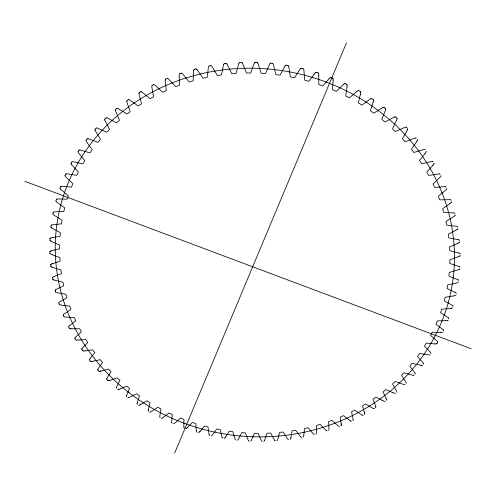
<?xml version="1.0" encoding="UTF-8"?>
<svg xmlns="http://www.w3.org/2000/svg" width="496" height="496" viewBox="0 0 496 496"><rect width="100%" height="100%" fill="white"/><g stroke="black" fill="none" stroke-linecap="round" stroke-linejoin="round"><path stroke-width="0.74" d="M333.12 80.953L332.463 89.726L336.344 91.413L342.897 84.921M339.456 426.417A1.209 1.035 0.8 0 1 338.632 426.145A5.475 4.681 0.6 0 1 338.098 425.816L331.979 420.391L328.575 421.631L328.966 429.127A5.444 4.65 1.9 0 1 328.929 429.623A1.209 1.029 1.6 0 1 328.538 430.373M333.12 80.879L333.138 79.757A6.33 6.212 -26.8 0 0 333.101 79.007M179.168 76.049L179.186 75.305A6.33 6.082 43.8 0 1 179.236 74.636A1.407 1.352 44.3 0 1 179.695 73.662M179.168 76.192L179.515 85.231L175.646 86.676L168.77 79.224A6.318 6.014 42.7 0 0 168.194 78.728A1.401 1.339 43.5 0 0 167.22 78.356M49.916 240.132L49.984 238.681M326.256 430.553A5.45 4.656 1.5 0 1 325.785 430.162L320.112 424.421L316.628 425.444L316.448 432.909A5.425 4.625 2.8 0 1 316.374 433.399A1.203 1.029 2.6 0 1 315.927 434.118M347.002 87.197L345.681 95.883L349.413 97.824L356.426 91.816M347.008 87.122L347.107 86.006A6.336 6.181 -27.3 0 0 347.132 85.262M50.933 226.994L51.107 225.544M303.856 434.986L304.445 428.519L307.991 427.707L313.205 433.752A5.437 4.638 2.4 0 0 313.646 434.161A1.203 1.023 2.6 0 0 314.458 434.502M303.837 435.097L303.707 435.916A5.413 4.613 3.7 0 1 303.595 436.406A1.203 1.023 3.5 0 1 303.093 437.088M360.35 94.296L360.536 93.192A6.336 6.144 -27.2 0 0 360.611 92.454M360.338 94.37L358.366 102.908L361.925 105.102L370.115 99.107A6.33 6.082 -26.4 0 1 370.71 98.76M148.416 409.343L150.052 402.764L146.965 400.842L140.889 404.426M148.397 409.448L148.31 409.944A5.419 4.619 14.1 0 0 148.242 410.545M52.954 213.9L53.239 212.462M291.003 437.236L292.082 430.844L295.678 430.249L300.409 436.561A5.419 4.619 3.3 0 0 300.818 436.995M373.048 102.412L370.438 110.763L373.81 113.187L381.542 108.271M290.978 437.342L290.78 438.148A5.4 4.594 4.6 0 1 290.631 438.625M373.066 102.337L373.333 101.252A6.33 6.107 -26.7 0 0 373.469 100.527M137.417 402.306L139.543 395.895L136.586 393.793L129.307 397.383A5.462 4.669 16.3 0 1 128.786 397.575M137.398 402.361L137.231 403.006A5.431 4.638 15 0 0 137.132 403.558M55.986 200.923L56.383 199.504M238.737 63.798L236.065 73.433L231.837 73.755L227.354 64.672A6.336 6.175 44.7 0 0 226.945 64.027M60.028 188.133L60.537 186.732M174.685 453.034L346.413 42.966M65.075 175.584L65.695 174.22M262.21 441.31A1.19 1.011 6.2 0 1 261.578 440.783A5.388 4.582 6 0 1 261.231 440.305L258.019 433.355L254.367 433.299L251.447 440.138A5.375 4.569 7.3 0 1 251.199 440.578A1.197 1.017 7.1 0 1 250.511 441.111M406.788 131.142L407.284 130.15A6.305 5.971 -24.6 0 0 407.576 129.475M406.751 131.211L402.368 138.737L405.071 141.751L414.538 138.266A6.281 5.896 -23.3 0 1 415.195 138.099M71.126 163.364L71.858 162.037M437.639 342.296L436.926 343.542M238.805 438.421L241.75 432.605L245.396 432.884L248.081 439.983A5.382 4.576 6.9 0 0 248.347 440.491M238.663 438.662L238.316 439.239A5.375 4.569 8.2 0 1 238.03 439.654A1.19 1.011 8 0 1 237.305 440.15M416.274 142.216L411.395 149.333L413.844 152.501L422.617 149.891M416.349 142.092L416.919 141.143A6.287 5.921 -23.7 0 0 417.266 140.492M284.444 67.01L280.066 75.144L275.838 74.58L273.482 64.778A6.312 6.262 36.2 0 0 273.228 64.071A1.401 1.389 36 0 0 272.54 63.283M284.481 66.941L284.878 66.297A6.305 6.268 -8.7 0 1 285.262 65.739M78.163 151.528L78.994 150.251M225.779 436.821L229.195 431.16L232.822 431.656L234.961 438.879A5.375 4.569 7.8 0 0 235.191 439.4A1.19 1.011 8 0 0 235.786 439.989M225.748 436.864L225.258 437.559A5.375 4.569 9.1 0 1 224.942 437.956M424.998 153.593L425.636 152.694A6.268 5.871 -22.8 0 0 426.021 152.067A1.389 1.302 -23 0 0 426.207 151.094M425.128 153.413L419.535 160.45L421.724 163.754L431.495 161.603A6.231 5.791 -21.5 0 1 432.159 161.529M90.309 358.124L94.841 352.712L92.721 349.81L85.262 350.87M299.46 70.066L294.568 77.742L290.389 76.886L288.784 66.96A6.299 6.274 9.9 0 0 288.579 66.235M299.553 69.942L300.037 69.266A6.312 6.25 -22.7 0 1 300.464 68.739M90.241 358.217L89.869 358.732A5.543 4.768 19.5 0 0 89.559 359.222A1.228 1.054 19.8 0 0 89.454 360.009M86.155 140.157L87.091 138.936M432.642 165.645L426.758 172.019L428.674 175.441L438.507 173.96A6.206 5.735 -20.5 0 1 439.171 173.929M432.686 165.583L433.386 164.734A6.243 5.822 -21.9 0 0 433.82 164.139M82.826 347.597L87.761 342.513L85.845 339.475L78.312 340.07M314.352 73.978L308.834 81.338L304.736 80.197L303.887 70.196A6.305 6.262 -18.1 0 0 303.738 69.465A1.401 1.389 -23.9 0 0 303.174 68.591M314.396 73.916L314.935 73.278A6.324 6.225 -26.2 0 1 315.4 72.782M82.671 347.777L82.33 348.18A5.568 4.799 20.4 0 0 81.945 348.688M95.077 129.32L96.119 128.154M198.357 432.599A1.197 1.017 10.7 0 0 199.15 432.227A5.382 4.576 10.9 0 0 199.566 431.892L199.801 431.644M199.683 431.774L200.155 431.272M200.192 431.229L204.457 426.052L207.998 426.975L209.039 434.36A5.375 4.569 9.6 0 0 209.188 434.899M328.947 78.852L329.48 78.306A6.33 6.194 -27.2 0 1 329.983 77.847M328.842 78.957L322.791 85.907L318.785 84.487L318.779 75.671M104.898 119.077L106.032 117.986M186.62 428.265A5.388 4.588 11.8 0 0 187.023 427.93L187.277 427.701M187.153 427.819L187.705 427.304M187.786 427.23L192.367 422.406L195.839 423.534L196.242 430.292M342.953 84.872L343.579 84.314A6.336 6.163 -27.3 0 1 344.112 83.892M69.917 325.351L75.783 320.831L74.301 317.57L65.447 317.093A5.679 4.941 23.7 0 1 64.784 316.994A1.259 1.091 23.5 0 1 63.885 316.547M69.831 325.426L69.378 325.822A5.63 4.879 22.3 0 0 68.956 326.244A1.246 1.079 22.6 0 0 68.671 327M115.568 109.504L116.796 108.488M449.674 203.769L442.637 208.748L443.697 212.406L453.412 212.883A6.113 5.568 -17.7 0 1 454.051 212.976M449.729 203.726L450.591 203.044A6.163 5.654 -19.1 0 0 451.131 202.56M356.488 91.772L357.151 91.264A6.336 6.126 -27 0 1 357.715 90.88A1.407 1.364 -27.9 0 1 358.8 90.601M127.044 100.663L128.359 99.733M375.534 407.836L375.608 407.786A1.228 1.054 -2 0 0 375.788 406.999M139.264 92.609L140.659 91.766M455.923 230.206L456.859 229.654A6.101 5.543 -17.2 0 0 457.461 229.251M455.799 230.28L448.266 234.199L448.75 237.906L458.124 239.624A6.045 5.456 -15.8 0 1 458.732 239.797M381.672 108.196L382.404 107.787A6.324 6.039 -25.7 0 1 383.017 107.489M152.173 85.399L153.636 84.661M457.393 243.579L449.581 247.008L449.779 250.716L458.918 253.01A6.008 5.4 -14.8 0 1 459.501 253.227M140.833 404.451L140.083 404.835A5.444 4.644 15.4 0 1 139.525 405.083M457.455 243.548L458.422 243.059A6.064 5.487 -16.3 0 0 459.048 242.699M54.182 276.458L61.479 273.575L60.977 270.016L52.117 267.232M54.064 276.508L53.487 276.78A5.766 5.053 26 0 0 52.929 277.084M457.758 256.94L449.909 259.78L449.822 263.463L458.682 266.321A5.971 5.344 -13.9 0 1 459.246 266.569M457.957 256.86L458.955 256.432A6.026 5.425 -15.3 0 0 459.6 256.116M165.695 79.093L167.226 78.455M51.77 263.922L52.371 263.692M52.433 263.667L60.084 261.231L59.849 257.635L52.198 254.758M120.026 388.938L126.685 386.124L129.499 388.405L126.654 395.312A5.45 4.656 15.9 0 0 126.499 395.901M119.964 388.957L119.152 389.242A5.481 4.693 17.2 0 1 118.556 389.422M179.757 73.73L181.344 73.197M51.758 250.709L59.607 248.787L59.644 245.173L51.069 241.236A5.896 5.233 29.3 0 1 50.518 240.92M51.634 250.747L51.007 250.939A5.84 5.152 27.9 0 0 50.394 251.168M109.666 380.463L117.304 377.865L119.964 380.314L116.56 387.085A5.468 4.681 16.8 0 0 116.374 387.618M109.845 380.413L109.424 380.531A5.506 4.724 18.2 0 1 108.872 380.661M455.793 283.16L447.665 284.958L447.026 288.542L455.21 292.442M455.929 283.117L456.959 282.832A5.958 5.313 -13.4 0 0 457.634 282.602A1.321 1.172 -13.3 0 0 458.391 282.013M194.283 69.353L195.914 68.932M422.759 149.854L423.491 149.68A6.256 5.847 -22.4 0 1 424.154 149.556A1.395 1.302 -23 0 1 425.227 149.73M51.993 237.708L60.072 236.294L60.382 232.68L52.012 228.179A5.933 5.289 30.3 0 1 51.479 227.825M51.863 237.739L51.218 237.888A5.878 5.202 28.9 0 0 50.58 238.08M100.601 371.163L101.283 371.02M100.787 371.126L100.353 371.219A5.53 4.749 19.1 0 1 99.789 371.312M101.407 370.989L108.488 369.036L110.98 371.647L107.043 378.2A5.493 4.706 17.7 0 0 106.814 378.721M453.375 295.957L445.135 297.247L444.23 300.756L452.023 305.133A5.859 5.183 -11 0 1 452.501 305.474M453.443 295.945L454.479 295.728A5.915 5.264 -12.5 0 0 455.167 295.542A1.308 1.159 -12.3 0 0 455.96 295.002M209.188 65.999L210.856 65.689M451.05 308.332L441.694 309.256L440.535 312.672L447.907 317.496A5.822 5.127 -10.1 0 1 448.353 317.868M93 361.187L100.279 359.674L102.591 362.433L98.127 368.739A5.518 4.737 18.6 0 0 97.861 369.241M92.87 361.206L91.921 361.348A5.555 4.786 20 0 1 91.345 361.404M224.384 63.686L226.077 63.494M85.2 350.877L84.165 350.963A5.586 4.817 20.9 0 1 83.582 350.982M445.594 320.695L446.704 320.602A5.84 5.158 -10.6 0 0 447.398 320.509M445.52 320.701L437.379 320.931L435.972 324.241L442.897 329.48A5.785 5.078 -9.1 0 1 443.312 329.871M239.773 62.446L241.484 62.372M440.367 332.506L441.477 332.481A5.803 5.103 -9.6 0 0 442.165 332.432A1.283 1.128 -9.5 0 0 443.046 332.066M78.114 340.076L77.134 340.095A5.617 4.855 21.8 0 1 76.539 340.082M440.231 332.506L432.227 332.227L430.584 335.42L437.038 341.037A5.754 5.034 -8.2 0 1 437.416 341.453A1.277 1.122 -8.6 0 1 437.726 342.296M255.273 62.279L256.984 62.329M71.92 328.829L79.689 328.718L81.394 331.874L75.491 337.193A5.599 4.836 21.4 0 0 75.063 337.683M434.304 343.877L426.269 343.096L424.402 346.158L430.361 352.117A5.716 4.985 -7.3 0 1 430.708 352.551A1.271 1.11 -7.6 0 1 430.943 353.406M71.852 328.829L70.86 328.786A5.648 4.898 22.8 0 1 70.258 328.736M434.372 343.877L435.401 343.92A5.772 5.053 -8.7 0 0 436.089 343.914M270.779 63.197L272.49 63.364M420.881 365.298L412.108 363.382L409.82 366.141L414.737 372.688A5.648 4.898 -5.4 0 1 415.009 373.153M286.204 65.199L287.897 65.484M61.938 305.226L69.7 306.075L70.947 309.436L64.108 314.024A5.661 4.917 23.2 0 0 63.649 314.421M61.74 305.189L60.735 305.028A5.716 4.985 24.6 0 1 60.14 304.897A1.265 1.104 24.5 0 1 59.266 304.389M301.444 68.262L303.112 68.665M54.076 280.048L63.017 282.249L63.767 285.758L56.135 289.453A5.729 5.003 25.1 0 0 55.608 289.788M316.417 72.379L318.048 72.893M392.826 392.658L385.876 389.633L383.067 391.871L385.987 398.158M392.888 392.677L393.867 393.043A5.599 4.842 -4 0 0 394.494 393.235A1.24 1.066 -3.8 0 0 395.417 393.21M24.8 181.3L471.2 348.75M331.018 77.512L332.605 78.139M52.074 254.702L51.107 254.281A5.859 5.177 28.4 0 1 50.542 253.995A1.302 1.147 28.3 0 1 49.817 253.276M382.769 400.613L383.656 401.004A5.574 4.805 -3.1 0 0 384.257 401.233A1.234 1.06 -2.9 0 0 385.181 401.27M382.652 400.563L375.987 397.147L373.029 399.199L375.72 406.484A5.53 4.755 -1.7 0 1 375.838 406.987M345.173 83.632L346.704 84.363M358.788 90.694L360.257 91.531M371.789 98.648L373.184 99.584M384.096 107.452L385.411 108.469M395.653 117.031L396.881 118.135M107.942 380.5L106.913 379.49M406.385 127.329L406.949 127.918M98.865 371.095L97.898 370.022M90.427 361.131L89.54 360.003M82.677 350.653L81.865 349.469M75.652 339.692L74.927 338.458M69.397 328.296L68.758 327.013M63.947 316.498L63.395 315.171M386.012 398.214L386.322 399.026A5.555 4.786 -2.6 0 1 386.477 399.528M59.328 304.346L58.875 302.988M55.589 291.896L55.23 290.501M364.442 412.405L364.628 413.242A5.506 4.724 -0.8 0 1 364.709 413.751M364.43 412.35L362.514 405.852L365.602 403.998L372.918 408.289A5.543 4.768 -2.2 0 0 373.507 408.549M52.75 279.192L52.495 277.772M196.255 430.398L196.329 430.95A5.382 4.576 10.5 0 0 196.435 431.501A1.19 1.011 10.7 0 0 196.893 432.177M50.846 266.29L50.691 264.858M341.18 424.241L341.205 424.576A5.462 4.669 1 0 1 341.205 425.084M341.192 424.409L341.149 423.739M318.773 75.597L318.699 74.474A6.318 6.237 -24.9 0 0 318.612 73.73M341.143 423.683L340.25 417.142L343.554 415.636L350.089 420.707A5.493 4.706 -0.3 0 0 350.622 421.036M49.891 253.251L49.848 251.807M83.57 350.939A1.24 1.066 20.7 0 1 82.634 350.715M91.326 361.361A1.234 1.06 19.8 0 1 90.39 361.193M97.817 370.035A1.221 1.048 18.9 0 1 97.904 369.266M99.77 371.268A1.228 1.054 18.9 0 1 98.828 371.157M106.832 379.508A1.215 1.042 18 0 1 106.857 378.733M108.853 380.618A1.221 1.048 18 0 1 107.917 380.568M116.448 388.399A1.215 1.035 17.1 0 1 116.417 387.63M118.532 389.385A1.215 1.042 17 0 1 117.602 389.391M126.629 396.682A1.209 1.029 16.2 0 1 126.536 395.913M128.762 397.538A1.209 1.035 16.1 0 1 127.838 397.6M137.324 404.327A1.203 1.029 15.3 0 1 137.175 403.564M139.5 405.046A1.209 1.029 15.2 0 1 138.589 405.164M148.484 411.308A1.203 1.023 14.3 0 1 148.285 410.558M150.697 411.897A1.203 1.023 14.3 0 1 149.804 412.064M150.728 411.928A5.425 4.625 14.5 0 0 151.206 411.68L157.778 407.247L160.983 408.977L159.786 416.305A5.406 4.6 13.2 0 0 159.774 416.857A1.197 1.017 13.4 0 0 160.072 417.601M162.31 418.054A1.203 1.023 13.4 0 1 161.436 418.277M162.341 418.091A5.413 4.613 13.6 0 0 162.793 417.806L168.981 412.988L172.292 414.526L171.653 421.91A5.394 4.588 12.3 0 0 171.678 422.462M172.031 423.187A1.197 1.017 12.5 0 1 171.721 422.468M173.439 423.782A1.197 1.017 12.5 0 0 174.282 423.51A5.4 4.594 12.7 0 0 174.747 423.231L180.525 418.047L183.923 419.38L183.849 426.796A5.388 4.582 11.4 0 0 183.917 427.347M184.32 428.048A1.19 1.017 11.6 0 1 183.96 427.347M186.583 428.234A1.197 1.017 11.6 0 1 185.764 428.563M209.69 435.544A1.19 1.011 9.8 0 1 209.225 434.893M211.184 435.885A1.19 1.011 9.8 0 0 211.941 435.463A5.375 4.569 10 0 0 212.325 435.11L216.746 428.978L220.336 429.685L221.935 437.001A5.375 4.569 8.7 0 0 222.121 437.534M222.673 438.154A1.19 1.011 8.9 0 1 222.165 437.528M224.899 437.937A1.19 1.011 8.9 0 1 224.18 438.402M248.98 441.043A1.19 1.011 7.1 0 1 248.384 440.479M264.337 440.696A1.197 1.017 6.2 0 1 263.742 441.291M264.387 440.715A5.382 4.576 6.4 0 0 264.597 440.262L266.991 433.237L270.642 433.076L274.369 439.84A5.394 4.588 5.1 0 0 274.71 440.318M275.423 440.789A1.197 1.017 5.3 0 1 274.747 440.299M276.948 440.677A1.197 1.017 5.3 0 0 277.5 440.051A5.388 4.588 5.5 0 0 277.729 439.599L279.577 432.419L283.21 432.041L287.444 438.594A5.406 4.607 4.2 0 0 287.823 439.053A1.197 1.017 4.4 0 0 288.573 439.481M290.582 438.619A1.197 1.023 4.4 0 1 290.086 439.276M301.599 437.385A1.197 1.023 3.5 0 1 300.855 436.976M327.093 430.844A1.209 1.029 1.7 0 1 326.287 430.528M341.155 425.084A1.215 1.035 0.7 0 1 340.87 425.853M351.503 421.228A1.215 1.042 -0.1 0 1 350.647 421.005M353.096 419.79A1.221 1.042 -0.2 0 1 352.867 420.583M353.146 419.783A5.481 4.693 0.1 0 0 353.102 419.281L351.565 411.823L354.776 410.167L361.714 414.861A5.518 4.737 -1.3 0 0 362.272 415.158M363.171 415.301A1.221 1.048 -1.1 0 1 362.297 415.127M364.659 413.757A1.221 1.048 -1.1 0 1 364.492 414.563M374.412 408.636A1.228 1.054 -2 0 1 373.525 408.518M386.434 399.54A1.234 1.066 -2.9 0 1 386.39 400.371M396.564 392.237A1.24 1.073 -3.9 0 0 396.546 391.4A5.586 4.824 -3.5 0 0 396.391 390.891L392.578 383.904L395.225 381.48L403.508 384.412A5.63 4.879 -4.9 0 0 404.153 384.574A1.246 1.079 -4.8 0 0 405.077 384.493M406.156 383.439A1.246 1.079 -4.8 0 0 406.069 382.602A5.617 4.861 -4.5 0 0 405.877 382.1L401.543 375.367L403.98 372.719L412.529 375.156A5.667 4.923 -5.9 0 0 413.187 375.274M414.117 375.137A1.252 1.085 -5.7 0 1 413.199 375.236M414.966 373.178A1.259 1.091 -5.7 0 1 415.115 374.015M421.557 365.372A5.698 4.966 -6.8 0 1 420.881 365.298M422.474 365.18A1.259 1.097 -6.6 0 1 421.563 365.335M423.175 363.159A1.265 1.097 -6.7 0 1 423.392 363.99M423.218 363.134A5.679 4.941 -6.3 0 0 422.908 362.681L417.508 356.457L419.548 353.493L428.519 354.876A5.735 5.01 -7.7 0 0 429.201 354.907A1.271 1.104 -7.6 0 0 430.113 354.659M436.982 343.604A1.277 1.116 -8.5 0 1 436.089 343.877M443.275 329.908A1.29 1.128 -9.5 0 1 443.691 330.702M448.254 320.087A1.29 1.141 -10.4 0 1 447.392 320.472M448.322 317.905A1.296 1.141 -10.5 0 1 448.793 318.674M451.744 308.196A5.878 5.208 -11.5 0 1 451.05 308.332M452.569 307.712A1.302 1.153 -11.4 0 1 451.738 308.152M452.47 305.517A1.302 1.153 -11.4 0 1 453.009 306.261M456.289 293.514A1.314 1.166 -12.4 0 0 455.694 292.801A5.896 5.233 -12 0 0 455.204 292.448M457.951 279.818A1.321 1.178 -13.3 0 1 458.608 280.494M457.975 279.769A5.933 5.289 -12.9 0 0 457.436 279.49L448.899 276.092L449.264 272.453L458.459 269.712A5.995 5.369 -14.4 0 0 459.116 269.44M459.835 268.795A1.327 1.184 -14.3 0 1 459.104 269.402M459.222 266.619A1.327 1.19 -14.3 0 1 459.941 267.257M460.269 255.421A1.333 1.197 -15.2 0 1 459.581 256.079M459.482 253.276A1.339 1.203 -15.3 0 1 460.251 253.871M459.674 241.955A1.345 1.209 -16.2 0 1 459.029 242.656M458.713 239.847A1.345 1.215 -16.3 0 1 459.538 240.399M458.031 228.464A1.352 1.228 -17.2 0 1 457.436 229.214M457.771 226.908A1.352 1.228 -17.2 0 0 456.903 226.412A6.082 5.512 -16.7 0 0 456.289 226.226L446.722 225.116L445.954 221.427L454.249 216.287A6.132 5.599 -18.2 0 0 454.82 215.847M455.334 215.016A1.358 1.24 -18.2 0 1 454.795 215.81M454.045 213.032A1.364 1.24 -18.2 0 1 454.956 213.472M451.583 201.692A1.364 1.252 -19.1 0 1 451.1 202.523M450.132 199.783A1.37 1.252 -19.2 0 1 451.081 200.167M450.132 199.727A6.15 5.623 -18.7 0 0 449.481 199.677L439.679 199.838L438.328 196.242L445.885 189.98A6.194 5.71 -20.1 0 0 446.394 189.46M446.784 188.561A1.37 1.265 -20.1 0 1 446.357 189.429M445.172 186.738A1.376 1.265 -20.1 0 1 446.158 187.06M445.172 186.688A6.181 5.679 -19.6 0 0 444.509 186.676L434.738 187.488L433.027 183.973L440.144 177.19A6.219 5.766 -21 0 0 440.615 176.632A1.376 1.277 -21.1 0 0 440.938 175.702M439.177 173.978A1.383 1.277 -21.1 0 1 440.194 174.239M434.068 163.19A1.383 1.29 -22 0 1 433.777 164.114M432.171 161.578A1.389 1.29 -22.1 0 1 433.213 161.77M417.372 139.5A1.395 1.308 -23.9 0 1 417.223 140.467M415.214 138.148A1.395 1.314 -23.9 0 1 416.287 138.198M407.613 128.476A1.395 1.321 -24.8 0 1 407.532 129.456M406.422 127.243A1.401 1.327 -24.8 0 0 405.337 127.274A6.299 5.946 -24.1 0 0 404.674 127.435L395.442 131.57L392.503 128.737L396.775 119.796A6.318 6.02 -25.4 0 0 397.017 119.102M396.967 118.098A1.401 1.333 -25.7 0 1 396.967 119.083M394.599 117.044A1.407 1.333 -25.7 0 1 395.684 116.944M394.574 116.994A6.312 5.995 -25 0 0 393.942 117.254L385.001 122.028L381.839 119.393L385.435 110.143A6.33 6.064 -26.1 0 0 385.621 109.43M385.504 108.426A1.401 1.345 -26.5 0 1 385.578 109.418M383.048 107.533A1.407 1.345 -26.5 0 1 384.127 107.359M373.271 99.535A1.407 1.352 -27.3 0 1 373.42 100.514M370.741 98.809A1.407 1.358 -27.3 0 1 371.808 98.561M360.338 91.475A1.407 1.358 -27.9 0 1 360.561 92.448M346.785 84.301A1.407 1.37 -28.3 0 1 347.082 85.262M344.156 83.929A1.407 1.37 -28.3 0 1 345.179 83.533M332.68 78.07A1.407 1.376 -28.4 0 1 333.052 79.013M330.026 77.884A1.407 1.383 -28.4 0 1 331.018 77.413M318.116 72.819A1.401 1.383 -27.5 0 1 318.556 73.737M315.45 72.819A1.407 1.389 -27.5 0 1 316.405 72.28M300.514 68.77A1.401 1.395 -23.6 0 1 301.425 68.169M287.953 65.404A1.395 1.395 -4 0 1 288.529 66.247M285.312 65.77A1.401 1.395 -2.1 0 1 286.18 65.106M269.936 63.835A1.401 1.395 36.6 0 1 270.748 63.11M269.886 63.81A6.305 6.268 27.3 0 0 269.545 64.393L265.422 73.551L261.169 73.284L258.112 63.736A6.318 6.237 42.5 0 0 257.771 62.98M257.027 62.242A1.401 1.389 43.8 0 1 257.728 62.998M254.479 62.973A1.407 1.389 43.9 0 1 255.235 62.192M254.429 62.949A6.318 6.25 40.3 0 0 254.132 63.556L250.728 72.98L246.475 73.011L242.674 63.631A6.33 6.212 44.3 0 0 242.315 62.967M241.521 62.279A1.401 1.383 45.5 0 1 242.271 62.986M239.729 62.36A1.407 1.383 45.6 0 0 239.041 63.19A6.324 6.225 43.6 0 0 238.737 63.798M226.102 63.401A1.407 1.37 45.8 0 1 226.901 64.052M223.708 64.48A1.407 1.376 45.8 0 1 224.335 63.606M223.653 64.468A6.33 6.194 44.6 0 0 223.454 65.106L221.526 74.902L217.353 75.516L212.214 66.768A6.336 6.144 44.5 0 0 211.761 66.16A1.407 1.364 45.5 0 0 210.874 65.596M209.132 65.918A1.407 1.37 45.5 0 0 208.58 66.836A6.336 6.163 44.7 0 0 208.376 67.475L207.198 77.37L203.1 78.269L197.346 69.911A6.33 6.101 44.1 0 0 196.85 69.341M195.926 68.839A1.407 1.358 45 0 1 196.807 69.372M193.744 70.227A1.407 1.358 45 0 1 194.221 69.279M193.688 70.221A6.336 6.126 44.3 0 0 193.589 70.885L193.167 80.823L189.174 82.001L182.832 74.078A6.324 6.064 43.5 0 0 182.299 73.538A1.401 1.345 44.3 0 0 181.35 73.104M165.298 80.03A1.407 1.339 43.5 0 1 165.627 79.031M165.242 80.036A6.324 6.039 43.1 0 0 165.249 80.699L166.315 90.557L162.589 92.262L155.223 85.318A6.305 5.971 41.9 0 0 154.622 84.866A1.401 1.327 42.6 0 0 153.63 84.562M152.098 85.343A1.401 1.327 42.6 0 0 151.85 86.36A6.312 5.995 42.3 0 0 151.85 87.029L153.648 96.763L150.09 98.723L142.278 92.318A6.287 5.921 41.1 0 0 141.645 91.903M140.647 91.673A1.395 1.314 41.7 0 1 141.62 91.946M139.023 93.583A1.401 1.321 41.7 0 1 139.19 92.554M138.967 93.595A6.293 5.946 41.5 0 0 139.066 94.252L141.577 103.813L138.204 106.001L130.002 100.167A6.268 5.871 40.2 0 0 129.344 99.795A1.389 1.302 40.8 0 0 128.334 99.64M126.871 101.649A1.395 1.308 40.8 0 1 126.964 100.614M126.821 101.661A6.281 5.896 40.6 0 0 126.97 102.306L130.169 111.65L126.995 114.055L118.451 108.81A6.243 5.816 39.3 0 0 117.775 108.488M116.771 108.401A1.389 1.296 39.9 0 1 117.757 108.531M115.475 110.503A1.389 1.296 39.8 0 1 115.481 109.461M115.425 110.515A6.256 5.847 39.7 0 0 115.618 111.147L119.474 120.218L116.523 122.828L107.762 118.222A6.219 5.76 38.4 0 0 107 117.918M106.001 117.899A1.383 1.283 38.9 0 1 106.987 117.961M104.879 120.075A1.383 1.283 38.9 0 1 104.811 119.04M104.83 120.094A6.231 5.791 38.8 0 0 105.071 120.708L109.554 129.468L106.832 132.265L97.836 128.278A6.194 5.71 37.4 0 0 97.067 128.024A1.376 1.271 38 0 0 96.075 128.073M95.133 130.312A1.376 1.271 37.9 0 1 94.99 129.289M95.083 130.33A6.206 5.735 37.9 0 0 95.368 130.925L100.452 139.333L97.972 142.29L88.728 138.917A6.163 5.648 36.5 0 0 88.021 138.737M87.048 138.849A1.37 1.259 37 0 1 88.009 138.781M86.062 140.132A1.37 1.259 37 0 0 86.279 141.137A6.175 5.679 37 0 0 86.558 141.738L92.2 149.749L89.974 152.861L80.606 150.121A6.132 5.592 35.5 0 0 79.893 149.99M78.945 150.17A1.364 1.246 36 0 1 79.887 150.04M78.07 151.509A1.364 1.246 36 0 0 78.362 152.495A6.144 5.623 36 0 0 78.678 153.072L84.841 160.654L82.875 163.897L73.507 161.808A6.095 5.537 34.6 0 0 72.726 161.721A1.352 1.234 35.1 0 0 71.796 161.956M71.399 164.306A1.358 1.234 35 0 1 71.04 163.351M71.356 164.343A6.113 5.568 35.1 0 0 71.753 164.858L78.393 171.988L76.7 175.336L67.307 173.885A6.064 5.481 33.6 0 0 66.526 173.848M65.633 174.146A1.345 1.215 34.1 0 1 66.526 173.891M64.988 175.578A1.352 1.221 34.1 0 0 65.416 176.508A6.082 5.512 34.1 0 0 65.807 177.029L72.881 183.675L71.461 187.116L62.025 186.291A6.026 5.425 32.7 0 0 61.324 186.31M60.469 186.663A1.339 1.203 33.1 0 1 61.33 186.353M60.425 189.026A1.339 1.209 33.1 0 1 59.935 188.133M60.394 189.063A6.045 5.45 33.2 0 0 60.853 189.522L68.318 195.653L67.171 199.169L57.815 198.97A5.989 5.369 31.7 0 0 57.127 199.032M56.308 199.442A1.333 1.19 32.2 0 1 57.133 199.076M55.899 200.93A1.333 1.197 32.1 0 0 56.445 201.791A6.008 5.394 32.2 0 0 56.904 202.25L64.709 207.855L63.848 211.42L54.616 211.842A5.952 5.313 30.8 0 0 53.94 211.947A1.321 1.178 31.2 0 0 53.165 212.406M52.867 213.912A1.327 1.184 31.1 0 0 53.469 214.731A5.971 5.338 31.2 0 0 53.952 215.159L62.068 220.224L61.479 223.82L52.415 224.837A5.915 5.258 29.8 0 0 51.758 224.986M51.032 225.494A1.314 1.166 30.2 0 1 51.776 225.029M51.503 227.782A1.314 1.172 30.2 0 1 50.852 227.013M49.904 238.632A1.302 1.153 29.3 0 1 50.598 238.123M50.536 240.876A1.308 1.159 29.2 0 1 49.836 240.151M49.767 251.763A1.296 1.147 28.3 0 1 50.412 251.212M51.187 264.188A5.803 5.103 27 0 1 51.77 263.928M50.611 264.821A1.29 1.135 27.3 0 1 51.206 264.232M51.553 266.947A1.29 1.135 27.3 0 1 50.772 266.321M52.117 267.232A5.822 5.127 27.4 0 1 51.541 266.991M52.409 277.748A1.277 1.122 26.4 0 1 52.954 277.121M53.5 279.794A1.283 1.122 26.4 0 1 52.681 279.229M54.076 280.048A5.785 5.078 26.5 0 1 53.487 279.843M55.143 290.476A1.271 1.11 25.4 0 1 55.633 289.825M55.521 291.933A1.277 1.116 25.4 0 0 56.37 292.448A5.747 5.028 25.6 0 0 56.959 292.659L65.931 294.289L66.935 297.73L59.681 301.884A5.698 4.96 24.1 0 0 59.191 302.25A1.265 1.104 24.5 0 0 58.788 302.969M63.308 315.158A1.259 1.091 23.6 0 1 63.68 314.452M70.258 328.687A1.252 1.085 22.6 0 1 69.341 328.346M74.84 338.452A1.24 1.073 21.7 0 1 75.101 337.714M76.533 340.033A1.246 1.073 21.7 0 1 75.603 339.748M81.784 349.469A1.234 1.066 20.8 0 1 81.983 348.713M129.121 392.764A199.975 183.954 8.7 0 0 452.005 286.056A199.975 183.954 8.7 0 0 183.464 78.808A199.975 183.954 8.7 0 0 129.121 392.764"/></g></svg>
